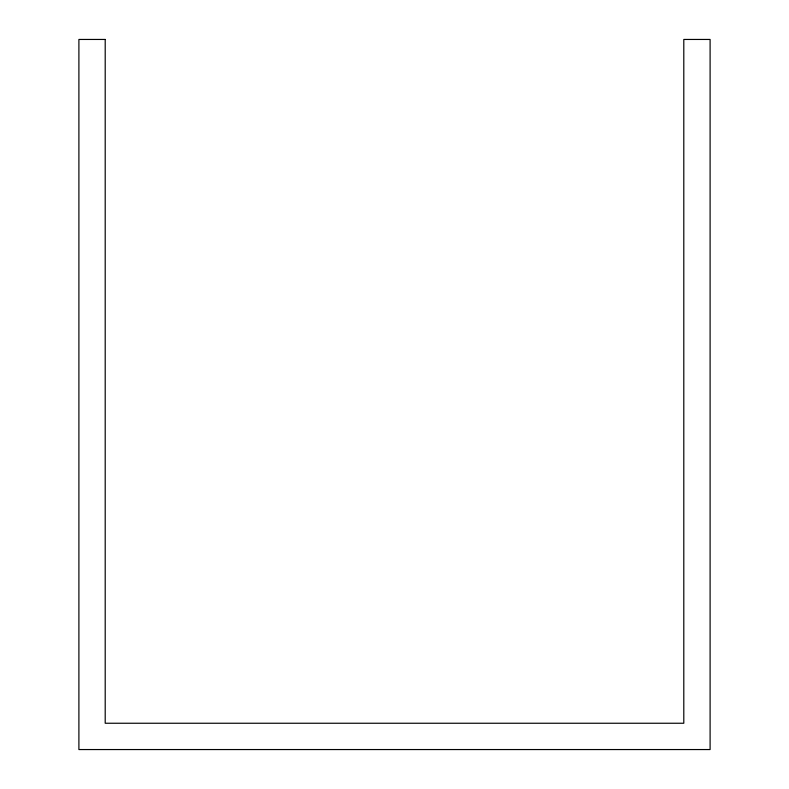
<?xml version="1.0" encoding="UTF-8"?>
<svg xmlns="http://www.w3.org/2000/svg" width="789" height="789" viewBox="0 0 789 789"><rect width="100%" height="100%" fill="white"/><g stroke="black" fill="none" stroke-linecap="round" stroke-linejoin="round"><path stroke-width="1.18" d="M105.203 39.45L78.9 39.45L78.9 749.55L710.1 749.55L710.1 39.45L683.797 39.45L683.797 723.247L105.203 723.247L105.203 39.45"/></g></svg>
